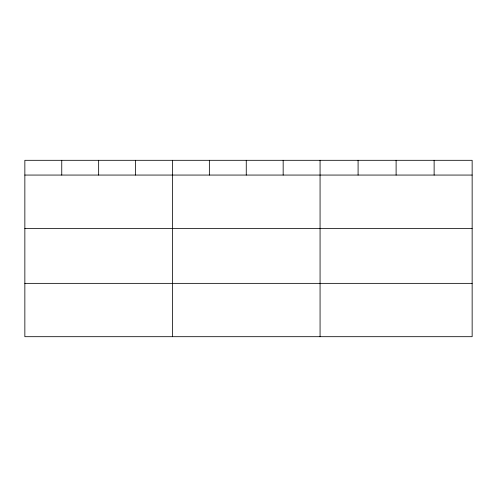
<?xml version="1.0" encoding="UTF-8"?>
<svg xmlns="http://www.w3.org/2000/svg" width="497" height="497" viewBox="0 0 497 497"><rect width="100%" height="100%" fill="white"/><g stroke="black" fill="none" stroke-linecap="round" stroke-linejoin="round"><path stroke-width="0.75" d="M472.15 228.403L472.15 160.307L24.85 160.307L24.85 336.693L472.15 336.693L472.15 228.403L24.85 228.403M24.85 175.062L472.15 175.062M24.85 283.358L472.15 283.358M434.129 160.307L434.129 175.062M396.109 160.307L396.109 175.062M358.088 160.307L358.088 175.062M320.068 160.307L320.068 336.693M283.166 160.307L283.166 175.062M246.263 160.307L246.263 175.062M209.361 160.307L209.361 175.062M172.459 160.307L172.459 336.693M135.557 160.307L135.557 175.062M98.654 160.307L98.654 175.062M61.752 160.307L61.752 175.062"/></g></svg>
